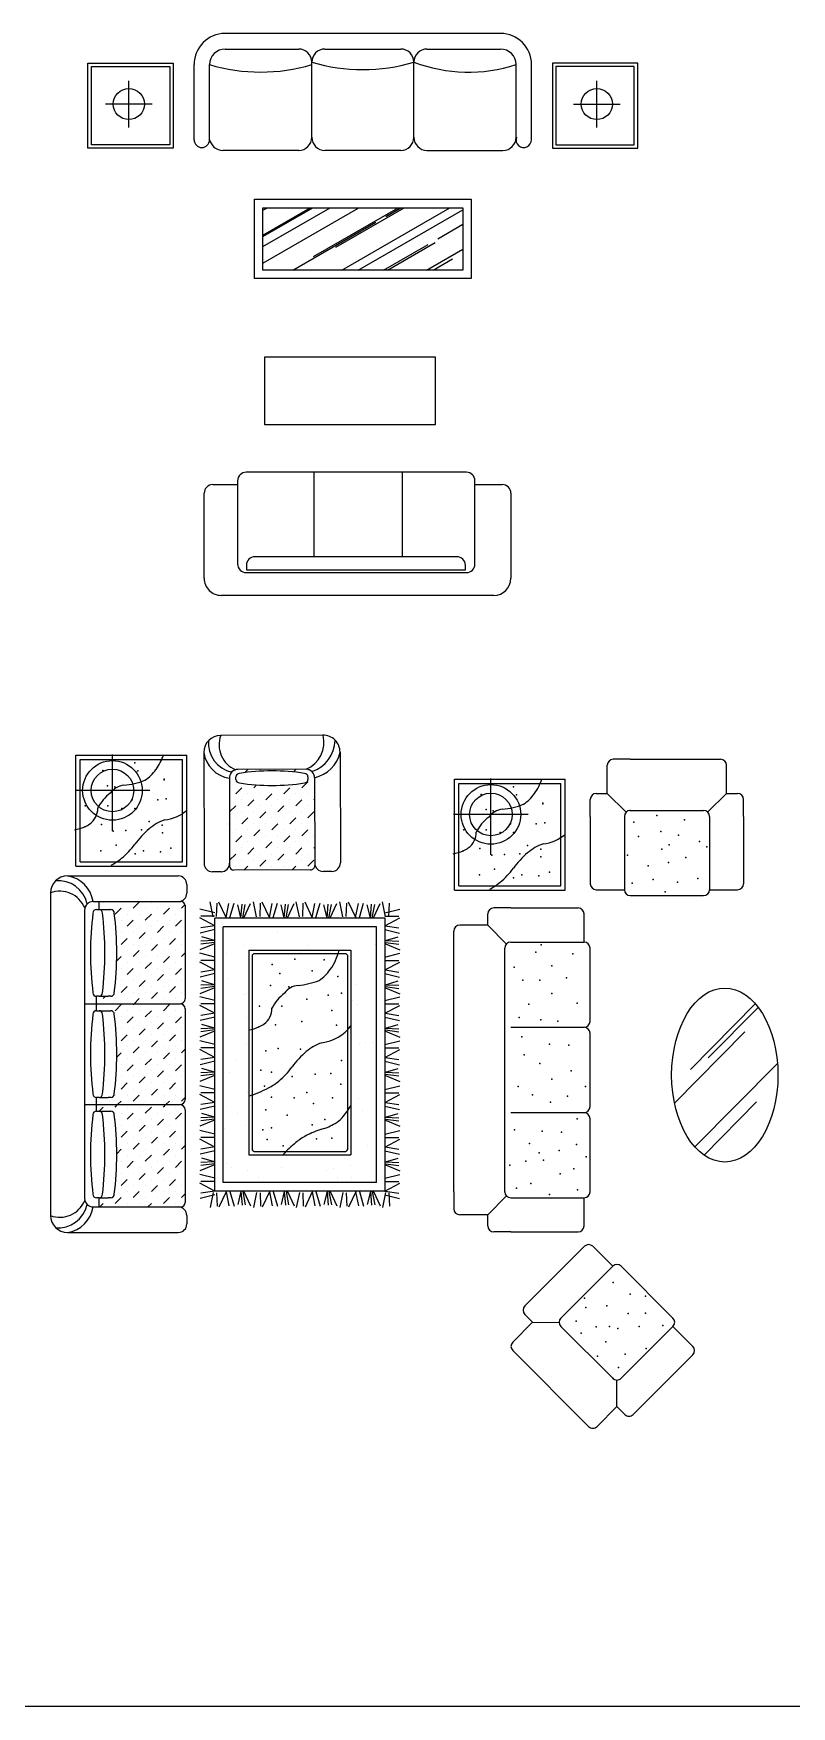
# Model space of a CAD drawing. Extents: x -42728 to 99010, y -18674 to 47645.
# Drawn here: x -7076 to -2626, y -8395 to 1421 of the extents above; entities that cross this region are included whole.
import ezdxf

# ---------------------------------------------------------------- set-up
doc = ezdxf.new("R2010")
doc.units = 0
doc.header["$LTSCALE"] = 100
doc.header["$MEASUREMENT"] = 0
doc.layers.get('0').update_dxf_attribs({"linetype": 'CONTINUOUS'})
for name, color, linetype in [('1-门窗', 3, 'CONTINUOUS'), ('2', 3, 'CONTINUOUS'), ('FURN', 7, 'CONTINUOUS'), ('LAYER1', 9, 'CONTINUOUS'), ('SEP', 50, 'CONTINUOUS')]:
    doc.layers.add(name, color=color, linetype=linetype)

# ---------------------------------------------------------------- blocks, each defined once
blk = doc.blocks.new('A$C234272D6')
at = {"layer": '1-门窗'}
for p, q in [((1600, 4212.5), (1000, 4210.8)), ((150.2, 3444.6), (150.2, 4094.6)), ((150.2, 4094.6), (800.2, 4094.6)), ((175.2, 3469.6), (175.2, 4069.6)), ((175.2, 4069.6), (775.2, 4069.6)), ((364.3, 3650.9), (364.3, 4098.3)), ((775.2, 3469.6), (775.2, 4069.6)), ((800.2, 3444.6), (800.2, 4094.6)), ((900.3, 4110.5), (902.1, 3460.5)), ((1700.3, 4112.7), (1702.1, 3462.7)), ((3269.1, 3870.6), (3269.1, 4035.6)), ((3404.1, 4070.6), (3304.1, 4070.6)), ((3404.1, 4070.6), (3934.1, 4070.6)), ((3969.1, 3870.6), (3969.1, 4035.6)), ((1050.7, 3960.9), (1052.1, 3445.9)), ((1087.7, 3939.2), (1087.7, 3939.2)), ((1089.4, 3952), (1089.4, 3967.8)), ((1500.5, 4012.2), (1100.6, 4011)), ((1140.7, 3992.3), (1158.4, 4010)), ((1229.1, 4010), (1230.5, 4011.4)), ((1299.8, 4010), (1299.8, 4010)), ((1370.5, 4010), (1370.5, 4010)), ((1427.4, 3996.2), (1441.2, 4010)), ((1476.6, 3903.9), (1511.9, 3939.2)), ((1511.9, 4010), (1512.7, 4010.7)), ((1512, 3967.8), (1512, 3952)), ((1547.3, 3974.6), (1547.3, 3974.6)), ((1550.7, 3962.3), (1552.1, 3447.3)), ((2371.9, 3303.8), (2371.9, 3953.8)), ((2371.9, 3953.8), (3021.9, 3953.8)), ((2396.9, 3328.8), (2396.9, 3928.8)), ((2396.9, 3928.8), (2996.9, 3928.8)), ((2585.9, 3510.2), (2585.9, 3957.5)), ((2996.9, 3328.8), (2996.9, 3928.8)), ((3021.9, 3303.8), (3021.9, 3953.8)), ((583.6, 3887.9), (145, 3887.9)), ((1052.3, 3903.9), (1052.3, 3903.9)), ((1052.3, 3833.2), (1052.3, 3833.2)), ((1087.7, 3868.5), (1123, 3903.9)), ((1123, 3833.2), (1123, 3833.2)), ((1158.4, 3868.5), (1158.4, 3868.5)), ((1158.4, 3797.8), (1193.7, 3833.2)), ((1193.7, 3903.9), (1210.3, 3920.5)), ((1229.1, 3868.5), (1229.1, 3868.5)), ((1264.4, 3903.9), (1264.4, 3903.9)), ((1264.4, 3833.2), (1299.8, 3868.5)), ((1335.1, 3903.9), (1335.1, 3903.9)), ((1335.1, 3833.2), (1335.1, 3833.2)), ((1370.5, 3868.5), (1405.9, 3903.9)), ((1405.9, 3833.2), (1405.9, 3833.2)), ((1441.2, 3868.5), (1441.2, 3868.5)), ((1441.2, 3797.8), (1476.6, 3833.2)), ((1511.9, 3868.5), (1511.9, 3868.5)), ((1547.3, 3903.9), (1547.3, 3903.9)), ((1547.3, 3833.2), (1551, 3836.9)), ((3169.1, 3735.6), (3169.1, 3835.6)), ((3204.1, 3870.6), (3269.1, 3870.6)), ((3269.1, 3870.6), (3379.5, 3760.5)), ((3969.1, 3870.6), (3857.7, 3761.4)), ((3969.1, 3870.6), (4034.1, 3870.6)), ((4069.1, 3735.6), (4069.1, 3835.6)), ((1052.3, 3762.5), (1087.7, 3797.8)), ((1123, 3762.5), (1123, 3762.5)), ((1193.7, 3762.5), (1193.7, 3762.5)), ((1229.1, 3797.8), (1229.1, 3797.8)), ((1229.1, 3727.1), (1264.4, 3762.5)), ((1299.8, 3797.8), (1299.8, 3797.8)), ((1335.1, 3762.5), (1370.5, 3797.8)), ((1405.9, 3762.5), (1405.9, 3762.5)), ((1476.6, 3762.5), (1476.6, 3762.5)), ((1511.9, 3797.8), (1511.9, 3797.8)), ((1511.9, 3727.1), (1547.3, 3762.5)), ((2805.3, 3747.2), (2366.6, 3747.2)), ((3169.1, 3735.6), (3169.1, 3340.6)), ((3369.1, 3735.6), (3369.1, 3305.6)), ((3404.1, 3770.6), (3834.1, 3770.6)), ((3869.1, 3735.6), (3869.1, 3305.6)), ((4069.1, 3735.6), (4069.1, 3340.6)), ((1051.5, 3690.9), (1052.3, 3691.8)), ((1087.7, 3727.1), (1087.7, 3727.1)), ((1087.7, 3656.4), (1087.7, 3656.4)), ((1123, 3691.8), (1158.4, 3727.1)), ((1158.4, 3656.4), (1158.4, 3656.4)), ((1193.7, 3691.8), (1193.7, 3691.8)), ((1193.7, 3621), (1229.1, 3656.4)), ((1264.4, 3691.8), (1264.4, 3691.8)), ((1299.8, 3727.1), (1299.8, 3727.1)), ((1299.8, 3656.4), (1335.1, 3691.8)), ((1370.5, 3727.1), (1370.5, 3727.1)), ((1370.5, 3656.4), (1370.5, 3656.4)), ((1405.9, 3691.8), (1441.2, 3727.1)), ((1441.2, 3656.4), (1441.2, 3656.4)), ((1476.6, 3691.8), (1476.6, 3691.8)), ((1476.6, 3621), (1511.9, 3656.4)), ((1547.3, 3691.8), (1547.3, 3691.8)), ((1052.3, 3621), (1052.3, 3621)), ((1052.3, 3550.3), (1052.3, 3550.3)), ((1087.7, 3585.7), (1123, 3621)), ((1123, 3550.3), (1123, 3550.3)), ((1158.4, 3585.7), (1158.4, 3585.7)), ((1158.4, 3515), (1193.7, 3550.3)), ((1229.1, 3585.7), (1229.1, 3585.7)), ((1264.4, 3621), (1264.4, 3621)), ((1264.4, 3550.3), (1299.8, 3585.7)), ((1335.1, 3621), (1335.1, 3621)), ((1335.1, 3550.3), (1335.1, 3550.3)), ((1370.5, 3585.7), (1405.9, 3621)), ((1405.9, 3550.3), (1405.9, 3550.3)), ((1441.2, 3585.7), (1441.2, 3585.7)), ((1441.2, 3515), (1476.6, 3550.3)), ((1511.9, 3585.7), (1511.9, 3585.7)), ((1547.3, 3621), (1547.3, 3621)), ((1547.3, 3550.3), (1551.8, 3554.9)), ((150.2, 3444.6), (800.2, 3444.6)), ((175.2, 3469.6), (775.2, 3469.6)), ((1052.3, 3479.6), (1087.7, 3515)), ((1087.7, 3444.3), (1087.7, 3444.3)), ((1123, 3479.6), (1123, 3479.6)), ((1135.2, 3421.1), (1158.4, 3444.3)), ((1193.7, 3479.6), (1193.7, 3479.6)), ((1229.1, 3515), (1229.1, 3515)), ((1229.1, 3444.3), (1264.4, 3479.6)), ((1299.8, 3515), (1299.8, 3515)), ((1299.8, 3444.3), (1299.8, 3444.3)), ((1335.1, 3479.6), (1370.5, 3515)), ((1370.5, 3444.3), (1370.5, 3444.3)), ((1405.9, 3479.6), (1405.9, 3479.6)), ((1418.9, 3421.9), (1441.2, 3444.3)), ((1476.6, 3479.6), (1476.6, 3479.6)), ((1511.9, 3515), (1511.9, 3515)), ((1511.9, 3444.3), (1547.3, 3479.6)), ((100.9, 3386.1), (750.9, 3386.1)), ((1002.2, 3410.8), (952.2, 3410.6)), ((1527.2, 3422.3), (1077.2, 3421)), ((1652.2, 3412.6), (1602.2, 3412.5)), ((0.9, 3286.1), (0.9, 1394.4)), ((800.9, 3336.1), (800.9, 3286.1)), ((2371.9, 3303.8), (3021.9, 3303.8)), ((2396.9, 3328.8), (2996.9, 3328.8)), ((3204.1, 3305.6), (3369.1, 3305.6)), ((3404.1, 3270.6), (3834.1, 3270.6)), ((3869.1, 3305.6), (4034.1, 3305.6)), ((200.9, 3186.1), (200.9, 1494.4)), ((250.9, 3236.1), (765.9, 3236.1)), ((269.8, 3188.6), (285.5, 3188.6)), ((285, 3236.1), (285, 3188.5)), ((285.5, 3188.6), (339.3, 3188.6)), ((309.8, 3232.1), (313.8, 3236.1)), ((339.3, 3188.6), (355.1, 3188.6)), ((345.2, 3196.8), (345.2, 3196.8)), ((380.6, 3232.1), (380.6, 3232.1)), ((380.6, 3161.4), (415.9, 3196.8)), ((451.3, 3232.1), (451.3, 3232.1)), ((451.3, 3161.4), (451.3, 3161.4)), ((486.6, 3196.8), (522, 3232.1)), ((522, 3161.4), (522, 3161.4)), ((557.3, 3196.8), (557.3, 3196.8)), ((557.3, 3126.1), (592.7, 3161.4)), ((592.7, 3232.1), (596.7, 3236.1)), ((628, 3196.8), (628, 3196.8)), ((663.4, 3232.1), (663.4, 3232.1)), ((663.4, 3161.4), (698.8, 3196.8)), ((734.1, 3232.1), (734.1, 3232.1)), ((734.1, 3161.4), (734.1, 3161.4)), ((769.5, 3196.8), (790.1, 3217.4)), ((790.9, 3215.4), (790.9, 2666.1)), ((790.9, 3211.1), (790.9, 2666.1)), ((965.4, 3169.5), (877.5, 3191.4)), ((963, 3150), (883.6, 3150)), ((956, 3146), (937.9, 3234.8)), ((975.6, 3147.6), (979.1, 3226.8)), ((1031.5, 3142.7), (989.1, 3232.5)), ((1031.2, 3143.3), (1047.3, 3223.8)), ((1053.5, 3141.7), (1078, 3226.1)), ((1118.2, 3141.3), (1099.5, 3216.6)), ((1118.2, 3141.3), (1125.3, 3220.4)), ((1129.1, 3140.8), (1143.6, 3219.6)), ((1136.5, 3140.4), (1175.6, 3224.2)), ((1210.8, 3146), (1192.8, 3234.8)), ((1230.5, 3147.6), (1234, 3226.8)), ((1286.4, 3142.7), (1244, 3232.5)), ((1286.1, 3143.3), (1302.2, 3223.8)), ((1308.4, 3141.7), (1332.9, 3226.1)), ((1373.1, 3141.3), (1354.4, 3216.6)), ((1373.1, 3141.3), (1380.2, 3220.4)), ((1384, 3140.8), (1398.5, 3219.6)), ((1391.3, 3140.4), (1430.5, 3224.2)), ((1461.5, 3146), (1443.5, 3234.8)), ((1481.2, 3147.6), (1484.7, 3226.8)), ((1537.1, 3142.7), (1494.7, 3232.5)), ((1536.8, 3143.3), (1552.9, 3223.8)), ((1559.1, 3141.7), (1583.6, 3226.1)), ((1623.8, 3141.3), (1605.1, 3216.6)), ((1623.8, 3141.3), (1630.9, 3220.4)), ((1634.7, 3140.8), (1649.2, 3219.6)), ((1642, 3140.4), (1681.2, 3224.2)), ((1716.4, 3146), (1698.4, 3234.8)), ((1736, 3147.6), (1739.5, 3226.8)), ((1792, 3142.7), (1749.6, 3232.5)), ((1791.7, 3143.3), (1807.8, 3223.8)), ((1813.9, 3141.7), (1838.4, 3226.1)), ((1878.6, 3141.3), (1860, 3216.6)), ((1878.6, 3141.3), (1885.8, 3220.4)), ((1889.6, 3140.8), (1904.1, 3219.6)), ((1896.9, 3140.4), (1936.1, 3224.2)), ((1967.1, 3146), (1949.1, 3234.8)), ((1964.1, 3169.5), (2052, 3191.4)), ((1966.6, 3150), (2045.9, 3150)), ((1986.7, 3147.6), (1990.3, 3226.8)), ((2567.5, 3098.2), (2567.5, 3163.2)), ((2702.5, 3198.2), (2602.5, 3198.2)), ((2702.5, 3198.2), (3097.5, 3198.2)), ((3132.5, 2998.2), (3132.5, 3163.2)), ((415.9, 3126.1), (415.9, 3126.1)), ((415.9, 3055.4), (415.9, 3055.4)), ((451.3, 3090.7), (486.6, 3126.1)), ((486.6, 3055.4), (486.6, 3055.4)), ((522, 3090.7), (522, 3090.7)), ((522, 3020), (557.3, 3055.4)), ((592.7, 3090.7), (592.7, 3090.7)), ((628, 3126.1), (628, 3126.1)), ((628, 3055.4), (663.4, 3090.7)), ((698.8, 3126.1), (698.8, 3126.1)), ((698.8, 3055.4), (698.8, 3055.4)), ((734.1, 3090.7), (769.5, 3126.1)), ((769.5, 3055.4), (769.5, 3055.4)), ((965.4, 3093.8), (877.5, 3140.2)), ((965.4, 3071.9), (880, 3051.1)), ((964.8, 3094.2), (883.6, 3081.6)), ((1964.8, 3137.8), (964.8, 3137.8)), ((964.8, 1537.8), (964.8, 3137.8)), ((1914.8, 3087.8), (1014.8, 3087.8)), ((1014.8, 1587.8), (1014.8, 3087.8)), ((1134.9, 3084.8), (1134.9, 3084.8)), ((1335.5, 3059), (1335.5, 3059)), ((1914.8, 1587.8), (1914.8, 3087.8)), ((1964.1, 3093.8), (2052, 3140.2)), ((1964.1, 3071.9), (2049.6, 3051.1)), ((1964.8, 1537.8), (1964.8, 3137.8)), ((1964.8, 3094.2), (2045.9, 3081.6)), ((2367.5, 2963.2), (2367.5, 3063.2)), ((2567.5, 3098.2), (2402.5, 3098.2)), ((2567.5, 3098.2), (2676.7, 2986.9)), ((415.9, 2984.6), (451.3, 3020)), ((451.3, 2949.3), (451.3, 2949.3)), ((486.6, 2984.6), (486.6, 2984.6)), ((486.6, 2913.9), (522, 2949.3)), ((557.3, 2984.6), (557.3, 2984.6)), ((592.7, 3020), (592.7, 3020)), ((592.7, 2949.3), (628, 2984.6)), ((663.4, 3020), (663.4, 3020)), ((663.4, 2949.3), (663.4, 2949.3)), ((698.8, 2984.6), (734.1, 3020)), ((734.1, 2949.3), (734.1, 2949.3)), ((769.5, 2984.6), (769.5, 2984.6)), ((963, 2988.9), (877.5, 2953.5)), ((963, 3007.2), (883.6, 3003.6)), ((963, 2996.2), (883.6, 2985.3)), ((963, 3007.2), (888.5, 3029.2)), ((1131.2, 2980.1), (1131.2, 2980.1)), ((1164, 2950.5), (1764, 2950.5)), ((1164, 2950.5), (1164, 1750.5)), ((1514.9, 2978.3), (1514.9, 2978.3)), ((1764, 2950.5), (1764, 1750.5)), ((1907.6, 2983.3), (1907.6, 2983.3)), ((1966.6, 3007.2), (2041, 3029.2)), ((1966.6, 3007.2), (2045.9, 3003.6)), ((1966.6, 2996.2), (2045.9, 2985.3)), ((1966.6, 2988.9), (2052, 2953.5)), ((2367.5, 1533.2), (2367.5, 2963.2)), ((2667.5, 1533.2), (2667.5, 2963.2)), ((2702.5, 2998.2), (3132.5, 2998.2)), ((2702.5, 2998.2), (3132.5, 2998.2)), ((3167.5, 2533.2), (3167.5, 2963.2)), ((389.4, 2887.4), (415.9, 2913.9)), ((451.3, 2878.6), (451.3, 2878.6)), ((522, 2878.6), (522, 2878.6)), ((557.3, 2913.9), (557.3, 2913.9)), ((557.3, 2843.2), (592.7, 2878.6)), ((628, 2913.9), (628, 2913.9)), ((663.4, 2878.6), (698.8, 2913.9)), ((734.1, 2878.6), (734.1, 2878.6)), ((769.5, 2913.9), (790.9, 2935.4)), ((965.4, 2910.6), (877.5, 2932.5)), ((965.4, 2834.9), (877.5, 2881.3)), ((963, 2891), (883.6, 2891)), ((1032, 2931.2), (1032, 2931.2)), ((1194, 2930.5), (1184, 2920.5)), ((1184, 2920.5), (1184, 1780.5)), ((1194, 2930.5), (1734, 2930.5)), ((1466, 2939.4), (1466, 2939.4)), ((1744, 2920.5), (1734, 2930.5)), ((1744, 2920.5), (1744, 1780.5)), ((1964.1, 2910.6), (2052, 2932.5)), ((1964.1, 2834.9), (2052, 2881.3)), ((1966.6, 2891), (2045.9, 2891)), ((415.9, 2843.2), (415.9, 2843.2)), ((415.9, 2772.5), (415.9, 2772.5)), ((451.3, 2807.9), (486.6, 2843.2)), ((486.6, 2772.5), (486.6, 2772.5)), ((522, 2807.9), (522, 2807.9)), ((522, 2737.2), (557.3, 2772.5)), ((592.7, 2807.9), (592.7, 2807.9)), ((628, 2843.2), (628, 2843.2)), ((628, 2772.5), (663.4, 2807.9)), ((698.8, 2843.2), (698.8, 2843.2)), ((698.8, 2772.5), (698.8, 2772.5)), ((734.1, 2807.9), (769.5, 2843.2)), ((769.5, 2772.5), (769.5, 2772.5)), ((965.4, 2813), (880, 2792.2)), ((964.8, 2835.3), (883.6, 2822.7)), ((963, 2748.3), (888.5, 2770.3)), ((1015, 2807.8), (1015, 2807.8)), ((1042.7, 2782.4), (1042.7, 2782.4)), ((1964.1, 2813), (2049.6, 2792.2)), ((1964.8, 2835.3), (2045.9, 2822.7)), ((1966.6, 2748.3), (2041, 2770.3)), ((268.3, 2680.2), (268.3, 2595.5)), ((285.5, 2680.1), (269.8, 2680.1)), ((285.5, 2680.1), (339.3, 2680.1)), ((309.8, 2666.4), (323.5, 2680.1)), ((355.1, 2680.1), (339.3, 2680.1)), ((380.6, 2737.2), (380.6, 2737.2)), ((380.6, 2666.4), (380.6, 2666.4)), ((415.9, 2701.8), (451.3, 2737.2)), ((451.3, 2666.4), (451.3, 2666.4)), ((486.6, 2701.8), (486.6, 2701.8)), ((491.7, 2636.1), (522, 2666.4)), ((557.3, 2701.8), (557.3, 2701.8)), ((592.7, 2737.2), (592.7, 2737.2)), ((592.7, 2666.4), (628, 2701.8)), ((663.4, 2737.2), (663.4, 2737.2)), ((663.4, 2666.4), (663.4, 2666.4)), ((698.8, 2701.8), (734.1, 2737.2)), ((734.1, 2666.4), (734.1, 2666.4)), ((769.5, 2701.8), (769.5, 2701.8)), ((963, 2730), (877.5, 2694.6)), ((965.4, 2655.8), (877.5, 2677.8)), ((963, 2748.3), (883.6, 2744.6)), ((963, 2737.3), (883.6, 2726.3)), ((1140.7, 2691.1), (1140.7, 2691.1)), ((1151.3, 2698.6), (1151.3, 2698.6)), ((1773.4, 2657.7), (1773.4, 2657.7)), ((1790, 2746.6), (1790, 2746.6)), ((1964.1, 2655.8), (2052, 2677.8)), ((1966.6, 2748.3), (2045.9, 2744.6)), ((1966.6, 2737.3), (2045.9, 2726.3)), ((1966.6, 2730), (2052, 2694.6)), ((200.9, 2636.1), (760.9, 2636.1)), ((269.8, 2595.6), (285.5, 2595.6)), ((274.5, 2631.1), (274.5, 2631.1)), ((285.5, 2595.6), (339.3, 2595.6)), ((309.7, 2595.6), (309.8, 2595.7)), ((339.3, 2595.6), (355.1, 2595.6)), ((345.2, 2631.1), (345.2, 2631.1)), ((380.6, 2595.7), (415.9, 2631.1)), ((415.9, 2560.4), (415.9, 2560.4)), ((451.3, 2595.7), (451.3, 2595.7)), ((451.3, 2525), (486.6, 2560.4)), ((486.6, 2631.1), (491.7, 2636.1)), ((522, 2595.7), (522, 2595.7)), ((557.3, 2631.1), (557.3, 2631.1)), ((557.3, 2560.4), (592.7, 2595.7)), ((628, 2631.1), (628, 2631.1)), ((628, 2560.4), (628, 2560.4)), ((663.4, 2595.7), (698.8, 2631.1)), ((698.8, 2560.4), (698.8, 2560.4)), ((734.1, 2595.7), (734.1, 2595.7)), ((734.1, 2525), (769.5, 2560.4)), ((769.5, 2631.1), (772.3, 2633.9)), ((790.9, 2606.1), (790.9, 2074.4)), ((965.4, 2580.2), (877.5, 2626.5)), ((965.4, 2558.2), (880, 2537.5)), ((963, 2636.3), (883.6, 2636.3)), ((964.8, 2580.5), (883.6, 2568)), ((1153.1, 2555.5), (1153.1, 2555.5)), ((1801.1, 2632.4), (1801.1, 2632.4)), ((1964.1, 2580.2), (2052, 2626.5)), ((1964.1, 2558.2), (2049.6, 2537.5)), ((1964.8, 2580.5), (2045.9, 2568)), ((1966.6, 2636.3), (2045.9, 2636.3)), ((3756.6, 2251.4), (4137.9, 2636.1)), ((3861.8, 2319), (4155.1, 2614.9)), ((415.9, 2489.7), (415.9, 2489.7)), ((415.9, 2419), (451.3, 2454.3)), ((486.6, 2489.7), (486.6, 2489.7)), ((522, 2525), (522, 2525)), ((522, 2454.3), (557.3, 2489.7)), ((592.7, 2525), (592.7, 2525)), ((592.7, 2454.3), (592.7, 2454.3)), ((628, 2489.7), (663.4, 2525)), ((663.4, 2454.3), (663.4, 2454.3)), ((698.8, 2489.7), (698.8, 2489.7)), ((698.8, 2419), (734.1, 2454.3)), ((769.5, 2489.7), (769.5, 2489.7)), ((963, 2475.2), (877.5, 2439.9)), ((963, 2493.5), (883.6, 2489.9)), ((963, 2482.6), (883.6, 2471.6)), ((963, 2493.5), (888.5, 2515.5)), ((1966.6, 2493.5), (2041, 2515.5)), ((1966.6, 2493.5), (2045.9, 2489.9)), ((1966.6, 2482.6), (2045.9, 2471.6)), ((1966.6, 2475.2), (2052, 2439.9)), ((2702.5, 2498.2), (3132.5, 2498.2)), ((3167.5, 2033.2), (3167.5, 2463.2)), ((3663.3, 2053.6), (4076.9, 2470.9)), ((451.3, 2383.6), (451.3, 2383.6)), ((486.6, 2419), (486.6, 2419)), ((486.6, 2348.3), (522, 2383.6)), ((557.3, 2419), (557.3, 2419)), ((592.7, 2383.6), (628, 2419)), ((663.4, 2383.6), (663.4, 2383.6)), ((734.1, 2383.6), (734.1, 2383.6)), ((769.5, 2419), (769.5, 2419)), ((769.5, 2348.3), (790.9, 2369.7)), ((965.4, 2396.9), (877.5, 2418.8)), ((965.4, 2321.2), (877.5, 2367.6)), ((963, 2377.4), (883.6, 2377.4)), ((1150.1, 2402.1), (1150.1, 2402.1)), ((1815.3, 2397.6), (1815.3, 2397.6)), ((1847.9, 2411.3), (1847.9, 2411.3)), ((1893.4, 2407.9), (1893.4, 2407.9)), ((1911.2, 2371), (1911.2, 2371)), ((1964.1, 2396.9), (2052, 2418.8)), ((1964.1, 2321.2), (2052, 2367.6)), ((1966.6, 2377.4), (2045.9, 2377.4)), ((389.9, 2322.2), (415.9, 2348.3)), ((415.9, 2277.5), (415.9, 2277.5)), ((451.3, 2312.9), (451.3, 2312.9)), ((451.3, 2242.2), (486.6, 2277.5)), ((522, 2312.9), (522, 2312.9)), ((557.3, 2348.3), (557.3, 2348.3)), ((557.3, 2277.5), (592.7, 2312.9)), ((628, 2348.3), (628, 2348.3)), ((628, 2277.5), (628, 2277.5)), ((663.4, 2312.9), (698.8, 2348.3)), ((698.8, 2277.5), (698.8, 2277.5)), ((734.1, 2312.9), (734.1, 2312.9)), ((734.1, 2242.2), (769.5, 2277.5)), ((965.4, 2299.3), (880, 2278.5)), ((964.8, 2321.6), (883.6, 2309)), ((1085.8, 2301.6), (1085.8, 2301.6)), ((1964.1, 2299.3), (2049.6, 2278.5)), ((1964.8, 2321.6), (2045.9, 2309)), ((3782.6, 1796.9), (4268, 2286.6)), ((415.9, 2206.8), (415.9, 2206.8)), ((415.9, 2136.1), (451.3, 2171.5)), ((486.6, 2206.8), (486.6, 2206.8)), ((522, 2242.2), (522, 2242.2)), ((522, 2171.5), (557.3, 2206.8)), ((592.7, 2242.2), (592.7, 2242.2)), ((592.7, 2171.5), (592.7, 2171.5)), ((628, 2206.8), (663.4, 2242.2)), ((663.4, 2171.5), (663.4, 2171.5)), ((698.8, 2206.8), (698.8, 2206.8)), ((698.8, 2136.1), (734.1, 2171.5)), ((769.5, 2206.8), (769.5, 2206.8)), ((963, 2216.3), (877.5, 2180.9)), ((963, 2234.6), (883.6, 2230.9)), ((963, 2223.6), (883.6, 2212.6)), ((963, 2234.6), (888.5, 2256.6)), ((1048.5, 2232.3), (1048.5, 2232.3)), ((1966.6, 2234.6), (2041, 2256.6)), ((1966.6, 2234.6), (2045.9, 2230.9)), ((1966.6, 2223.6), (2045.9, 2212.6)), ((1966.6, 2216.3), (2052, 2180.9)), ((268.3, 2087.2), (268.3, 2006.7)), ((285.5, 2087.2), (269.8, 2087.2)), ((274.5, 2065.4), (274.5, 2065.4)), ((285.5, 2087.2), (339.3, 2087.2)), ((355.1, 2087.2), (339.3, 2087.2)), ((345.2, 2065.4), (345.2, 2065.4)), ((380.6, 2100.8), (380.6, 2100.8)), ((394.9, 2044.4), (415.9, 2065.4)), ((451.3, 2100.8), (451.3, 2100.8)), ((486.6, 2136.1), (486.6, 2136.1)), ((486.6, 2065.4), (522, 2100.8)), ((557.3, 2136.1), (557.3, 2136.1)), ((557.3, 2065.4), (557.3, 2065.4)), ((592.7, 2100.8), (628, 2136.1)), ((628, 2065.4), (628, 2065.4)), ((663.4, 2100.8), (663.4, 2100.8)), ((677.8, 2044.4), (698.8, 2065.4)), ((734.1, 2100.8), (734.1, 2100.8)), ((769.5, 2136.1), (769.5, 2136.1)), ((769.5, 2065.4), (790.9, 2086.9)), ((965.4, 2133.3), (877.5, 2155.3)), ((965.4, 2057.7), (877.5, 2104.1)), ((963, 2113.8), (883.6, 2113.8)), ((1159.6, 2113.1), (1159.6, 2113.1)), ((1806.9, 2082.2), (1806.9, 2082.2)), ((1964.1, 2133.3), (2052, 2155.3)), ((1964.1, 2057.7), (2052, 2104.1)), ((1966.6, 2113.8), (2045.9, 2113.8)), ((200.9, 2044.4), (760.9, 2044.4)), ((269.8, 2006.7), (285.5, 2006.7)), ((285.5, 2006.7), (339.3, 2006.7)), ((286.5, 2006.7), (309.8, 2030.1)), ((339.3, 2006.7), (355.1, 2006.7)), ((380.6, 2030.1), (394.9, 2044.4)), ((415.9, 1994.7), (415.9, 1994.7)), ((451.3, 2030.1), (451.3, 2030.1)), ((451.3, 1959.3), (486.6, 1994.7)), ((522, 2030.1), (522, 2030.1)), ((557.3, 1994.7), (592.7, 2030.1)), ((628, 1994.7), (628, 1994.7)), ((663.4, 2030.1), (677.8, 2044.4)), ((698.8, 1994.7), (698.8, 1994.7)), ((734.1, 2030.1), (734.1, 2030.1)), ((734.1, 1959.3), (769.5, 1994.7)), ((790.9, 2014.4), (790.9, 1469.4)), ((965.4, 2035.7), (880, 2015)), ((964.8, 2058), (883.6, 2045.5)), ((963, 1971.1), (883.6, 1967.4)), ((963, 1971.1), (888.5, 1993)), ((1034.8, 2034), (1034.8, 2034)), ((1098.1, 1993.7), (1098.1, 1993.7)), ((1831.6, 2011.4), (1831.6, 2011.4)), ((1964.1, 2035.7), (2049.6, 2015)), ((1964.8, 2058), (2045.9, 2045.5)), ((1966.6, 1971.1), (2041, 1993)), ((1966.6, 1971.1), (2045.9, 1967.4)), ((2702.5, 1998.2), (3132.5, 1998.2)), ((3836.8, 1748.4), (4145.7, 2060)), ((378.6, 1957.4), (380.6, 1959.3)), ((415.9, 1924), (415.9, 1924)), ((415.9, 1853.3), (451.3, 1888.6)), ((486.6, 1924), (486.6, 1924)), ((522, 1959.3), (522, 1959.3)), ((522, 1888.6), (557.3, 1924)), ((592.7, 1959.3), (592.7, 1959.3)), ((592.7, 1888.6), (592.7, 1888.6)), ((628, 1924), (663.4, 1959.3)), ((663.4, 1888.6), (663.4, 1888.6)), ((698.8, 1924), (698.8, 1924)), ((698.8, 1853.3), (734.1, 1888.6)), ((769.5, 1924), (769.5, 1924)), ((963, 1952.8), (877.5, 1917.4)), ((965.4, 1871.4), (877.5, 1893.3)), ((963, 1960.1), (883.6, 1949.1)), ((1024.1, 1905.1), (1024.1, 1905.1)), ((1146.1, 1921.1), (1146.1, 1921.1)), ((1964.1, 1871.4), (2052, 1893.3)), ((1966.6, 1960.1), (2045.9, 1949.1)), ((1966.6, 1952.8), (2052, 1917.4)), ((3167.5, 1533.2), (3167.5, 1961.5)), ((390, 1756.6), (415.9, 1782.6)), ((451.3, 1817.9), (451.3, 1817.9)), ((486.6, 1853.3), (486.6, 1853.3)), ((486.6, 1782.6), (522, 1817.9)), ((557.3, 1853.3), (557.3, 1853.3)), ((557.3, 1782.6), (557.3, 1782.6)), ((592.7, 1817.9), (628, 1853.3)), ((628, 1782.6), (628, 1782.6)), ((663.4, 1817.9), (663.4, 1817.9)), ((663.4, 1747.2), (698.8, 1782.6)), ((734.1, 1817.9), (734.1, 1817.9)), ((769.5, 1853.3), (769.5, 1853.3)), ((769.5, 1782.6), (790.9, 1804)), ((965.4, 1795.7), (877.5, 1842.1)), ((965.4, 1773.8), (880, 1753)), ((963, 1851.9), (883.6, 1851.9)), ((964.8, 1796.1), (883.6, 1783.5)), ((1194, 1770.5), (1184, 1780.5)), ((1194, 1770.5), (1734, 1770.5)), ((1744, 1780.5), (1734, 1770.5)), ((1862.5, 1805.2), (1862.5, 1805.2)), ((1964.1, 1795.7), (2052, 1842.1)), ((1964.1, 1773.8), (2049.6, 1753)), ((1964.8, 1796.1), (2045.9, 1783.5)), ((1966.6, 1851.9), (2045.9, 1851.9)), ((415.9, 1711.9), (415.9, 1711.9)), ((451.3, 1747.2), (451.3, 1747.2)), ((451.3, 1676.5), (486.6, 1711.9)), ((522, 1747.2), (522, 1747.2)), ((522, 1676.5), (522, 1676.5)), ((557.3, 1711.9), (592.7, 1747.2)), ((592.7, 1676.5), (592.7, 1676.5)), ((628, 1711.9), (628, 1711.9)), ((628, 1641.1), (663.4, 1676.5)), ((698.8, 1711.9), (698.8, 1711.9)), ((734.1, 1747.2), (734.1, 1747.2)), ((734.1, 1676.5), (769.5, 1711.9)), ((963, 1690.8), (877.5, 1655.4)), ((963, 1709.1), (883.6, 1705.5)), ((963, 1698.1), (883.6, 1687.1)), ((963, 1709.1), (888.5, 1731.1)), ((1035.5, 1699.3), (1035.5, 1699.3)), ((1063.2, 1674), (1063.2, 1674)), ((1164, 1750.5), (1764, 1750.5)), ((1359.4, 1673.8), (1359.4, 1673.8)), ((1462.8, 1748.9), (1462.8, 1748.9)), ((1663.4, 1668.8), (1663.4, 1668.8)), ((1764.5, 1688.4), (1764.5, 1688.4)), ((1966.6, 1709.1), (2041, 1731.1)), ((1966.6, 1709.1), (2045.9, 1705.5)), ((1966.6, 1698.1), (2045.9, 1687.1)), ((1966.6, 1690.8), (2052, 1655.4)), ((415.9, 1641.1), (415.9, 1641.1)), ((415.9, 1570.4), (451.3, 1605.8)), ((486.6, 1641.1), (486.6, 1641.1)), ((522, 1605.8), (557.3, 1641.1)), ((592.7, 1605.8), (592.7, 1605.8)), ((663.4, 1605.8), (663.4, 1605.8)), ((698.8, 1641.1), (698.8, 1641.1)), ((698.8, 1570.4), (734.1, 1605.8)), ((769.5, 1641.1), (769.5, 1641.1)), ((965.4, 1613.1), (877.5, 1635)), ((965.4, 1537.4), (877.5, 1583.8)), ((963, 1593.6), (883.6, 1593.6)), ((1914.8, 1587.8), (1014.8, 1587.8)), ((1156, 1658.4), (1156, 1658.4)), ((1219.2, 1618.1), (1219.2, 1618.1)), ((1566.2, 1588.1), (1566.2, 1588.1)), ((1623.1, 1659.2), (1623.1, 1659.2)), ((1686.4, 1618.9), (1686.4, 1618.9)), ((1688.1, 1604.1), (1688.1, 1604.1)), ((1766.2, 1614.4), (1766.2, 1614.4)), ((1964.1, 1613.1), (2052, 1635)), ((1964.1, 1537.4), (2052, 1583.8)), ((1966.6, 1593.6), (2045.9, 1593.6)), ((285.5, 1498.3), (269.8, 1498.3)), ((285, 1498.3), (285, 1444.4)), ((285.5, 1498.3), (339.3, 1498.3)), ((355.1, 1498.3), (339.3, 1498.3)), ((380.6, 1535.1), (380.6, 1535.1)), ((380.6, 1464.4), (415.9, 1499.7)), ((451.3, 1535.1), (451.3, 1535.1)), ((486.6, 1570.4), (486.6, 1570.4)), ((486.6, 1499.7), (522, 1535.1)), ((557.3, 1570.4), (557.3, 1570.4)), ((557.3, 1499.7), (557.3, 1499.7)), ((592.7, 1535.1), (628, 1570.4)), ((628, 1499.7), (628, 1499.7)), ((663.4, 1535.1), (663.4, 1535.1)), ((663.4, 1464.4), (698.8, 1499.7)), ((734.1, 1535.1), (734.1, 1535.1)), ((769.5, 1570.4), (769.5, 1570.4)), ((769.5, 1499.7), (790.9, 1521.2)), ((965.4, 1515.5), (880, 1494.7)), ((964.8, 1537.8), (883.6, 1525.2)), ((956, 1529.6), (937.9, 1440.8)), ((1964.8, 1537.8), (964.8, 1537.8)), ((975.6, 1528), (979.1, 1448.7)), ((1031.5, 1532.9), (989.1, 1443.1)), ((1031.2, 1532.3), (1047.3, 1451.7)), ((1053.5, 1533.9), (1078, 1449.4)), ((1118.2, 1534.3), (1099.5, 1458.9)), ((1118.2, 1534.3), (1125.3, 1455.2)), ((1129.1, 1534.8), (1143.6, 1456)), ((1136.5, 1535.1), (1175.6, 1451.3)), ((1210.8, 1529.6), (1192.8, 1440.8)), ((1230.5, 1528), (1234, 1448.7)), ((1286.4, 1532.9), (1244, 1443.1)), ((1286.1, 1532.3), (1302.2, 1451.7)), ((1308.4, 1533.9), (1332.9, 1449.4)), ((1373.1, 1534.3), (1354.4, 1458.9)), ((1373.1, 1534.3), (1380.2, 1455.2)), ((1384, 1534.8), (1398.5, 1456)), ((1391.3, 1535.1), (1430.5, 1451.3)), ((1461.5, 1529.6), (1443.5, 1440.8)), ((1481.2, 1528), (1484.7, 1448.7)), ((1537.1, 1532.9), (1494.7, 1443.1)), ((1536.8, 1532.3), (1552.9, 1451.7)), ((1559.1, 1533.9), (1583.6, 1449.4)), ((1623.8, 1534.3), (1605.1, 1458.9)), ((1623.8, 1534.3), (1630.9, 1455.2)), ((1634.7, 1534.8), (1649.2, 1456)), ((1642, 1535.1), (1681.2, 1451.3)), ((1716.4, 1529.6), (1698.4, 1440.8)), ((1736, 1528), (1739.5, 1448.7)), ((1792, 1532.9), (1749.6, 1443.1)), ((1791.7, 1532.3), (1807.8, 1451.7)), ((1813.9, 1533.9), (1838.4, 1449.4)), ((1878.6, 1534.3), (1860, 1458.9)), ((1878.6, 1534.3), (1885.8, 1455.2)), ((1889.6, 1534.8), (1904.1, 1456)), ((1896.9, 1535.1), (1936.1, 1451.3)), ((1967.1, 1529.6), (1949.1, 1440.8)), ((1964.1, 1515.5), (2049.6, 1494.7)), ((1964.8, 1537.8), (2045.9, 1525.2)), ((1986.7, 1528), (1990.3, 1448.7)), ((2367.5, 1533.2), (2367.5, 1433.2)), ((2567.5, 1398.2), (2677.5, 1508.7)), ((2702.5, 1498.2), (3132.5, 1498.2)), ((3132.5, 1333.2), (3132.5, 1498.2)), ((250.9, 1444.4), (765.9, 1444.4)), ((289.9, 1444.4), (309.8, 1464.4)), ((451.3, 1464.4), (451.3, 1464.4)), ((522, 1464.4), (522, 1464.4)), ((572.8, 1444.4), (592.7, 1464.4)), ((734.1, 1464.4), (734.1, 1464.4)), ((800.9, 1394.4), (800.9, 1344.4)), ((2567.5, 1398.2), (2402.5, 1398.2)), ((2567.5, 1333.2), (2567.5, 1398.2)), ((100.9, 1294.4), (750.9, 1294.4)), ((2702.5, 1298.2), (2602.5, 1298.2)), ((2702.5, 1298.2), (3097.5, 1298.2)), ((2855.4, 934), (3134.7, 1213.3)), ((3300.9, 1096.6), (3184.2, 1213.3)), ((2996.8, 792.5), (3300.9, 1096.6)), ((3654.4, 792.5), (3350.4, 1096.6)), ((2855.4, 934), (2784.7, 863.3)), ((2830.6, 767.8), (2784.7, 813.8)), ((2830.6, 767.8), (2714, 651.1)), ((2830.6, 767.8), (2986.6, 766.2)), ((3300.9, 439), (2996.8, 743)), ((3350.4, 439), (3654.4, 743)), ((3771.1, 626.4), (3654.4, 743)), ((2784.7, 530.9), (2714, 601.6)), ((3088.7, 226.9), (2784.7, 530.9)), ((3491.8, 297.6), (3771.1, 576.9)), ((3325.6, 272.8), (3325.3, 428.7)), ((3491.8, 297.6), (3421.1, 226.9)), ((3088.7, 226.9), (3159.4, 156.2)), ((3325.6, 272.8), (3208.9, 156.2)), ((3371.6, 226.9), (3325.6, 272.8))]:
    blk.add_line(p, q, dxfattribs=at)
for centre, radius in [((364.3, 3887.9), 174.8), ((364.3, 3887.9), 124.8), ((2585.9, 3747.2), 174.8), ((2585.9, 3747.2), 124.8)]:
    blk.add_circle(centre, radius, dxfattribs=at)
for centre, radius, start, end in [((1000.3, 4110.8), 100, 90.16208, 180.16208), ((1101.5, 4164.5), 173.4, 174.46791, 257.57011), ((1147.4, 4155.2), 157.5, 159.34188, 247.79181), ((1434.7, 4170.3), 171.2, 292.60355, 14.32211), ((1473.1, 4187.3), 198.4, 288.12788, 358.65747), ((1600.3, 4112.5), 100, 0.16208, 90.16208), ((343.9, 4206.6), 338.6, 324.64635, 340.67848), ((1077.4, 4136.9), 179, 188.48475, 261.43722), ((1505.1, 4158.6), 201.5, 283.0881, 346.78857), ((3304.1, 4035.6), 35, 90, 180), ((3934.1, 4035.6), 35, 0, 90), ((391.5, 4367.6), 451, 275.11293, 291.27824), ((413.7, 4157), 252.9, 304.0039, 324.64635), ((1100.7, 3961), 50, 90.16208, 180.16208), ((1109.4, 3967.8), 20, 90, 180), ((1109.4, 3952), 20, 180, 270), ((1300.7, 2767.3), 1235.4, 81.09314, 98.90686), ((1300.7, 5152.5), 1235.4, 261.09314, 278.90686), ((1492, 3967.8), 20, 0, 90), ((1492, 3952), 20, 270, 0), ((1500.7, 3962.2), 50, 0.16208, 90.16208), ((2565.5, 4065.9), 338.6, 324.64635, 340.67848), ((496.4, 3676.5), 243.2, 126.45483, 153.62596), ((443.8, 3805.7), 113.4, 96.10159, 144.1315), ((2635.4, 4016.3), 252.9, 304.0039, 324.64635), ((3204.1, 3835.6), 35, 90, 180), ((4034.1, 3835.6), 35, 0, 90), ((164.4, 3783.8), 114.1, 305.96641, 0.34388), ((642.2, 3959.9), 246.6, 276.623, 309.85748), ((2718, 3535.8), 243.2, 126.45483, 153.62596), ((2665.4, 3664.9), 113.4, 96.10159, 144.1315), ((2613.2, 4226.8), 451, 275.11293, 291.27824), ((3404.1, 3735.6), 35, 90, 180), ((3834.1, 3735.6), 35, 0, 90), ((108.5, 3889.8), 234.6, 278.12788, 293.37459), ((139.6, 3818.1), 156.4, 293.37459, 305.96641), ((923.6, 3260.2), 529.4, 130.50051, 143.83599), ((764.2, 3446.8), 284, 109.24001, 130.50051), ((2386, 3643.1), 114.1, 305.96641, 0.34388), ((128.3, 3841.5), 455.6, 309.4558, 323.83599), ((2361.2, 3677.4), 156.4, 293.37459, 305.96641), ((2985.8, 3306.1), 284, 109.24001, 130.50051), ((2863.8, 3819.2), 246.6, 276.623, 309.85748), ((198.1, 3756.7), 345.9, 297.46261, 309.4558), ((952.1, 3460.6), 50, 180.16208, 270.16208), ((1002.1, 3460.8), 50, 270.16208, 0.16208), ((1077.1, 3446), 25, 180.16208, 270.16208), ((1527.1, 3447.3), 25, 270.16208, 0.16208), ((1602.1, 3462.5), 50, 180.16208, 270.16208), ((1652.1, 3462.6), 50, 270.16208, 0.16208), ((2330.2, 3749.1), 234.6, 278.12788, 293.37459), ((3145.2, 3119.5), 529.4, 130.50051, 143.83599), ((100.9, 3286.1), 100, 90, 180), ((46.3, 3185.3), 173.4, 12.42989, 95.53209), ((73.9, 3209.5), 179, 8.56278, 81.51525), ((750.9, 3336.1), 50, 0, 90), ((2419.7, 3616), 345.9, 297.46261, 309.4558), ((2350, 3700.8), 455.6, 309.4558, 323.83599), ((3204.1, 3340.6), 35, 180, 270), ((4034.1, 3340.6), 35, 270, 360), ((55.6, 3139.4), 157.5, 22.20819, 110.65812), ((750.9, 3286.1), 50, 270, 0), ((3404.1, 3305.6), 35, 180, 270), ((3834.1, 3305.6), 35, 270, 0), ((250.9, 3186.1), 50, 90, 180), ((2083.5, 2934.4), 1848.6, 172.72121, 187.27879), ((269.8, 3168.6), 20, 90, 180), ((285.5, 3168.6), 20, 0, 90), ((-1528.2, 2934.4), 1848.6, 352.72121, 7.27879), ((355.1, 3168.6), 20, 0, 90), ((-1458.6, 2934.4), 1848.6, 352.72121, 7.27879), ((765.9, 3211.1), 25, 0, 90), ((2602.5, 3163.2), 35, 90, 180), ((3097.5, 3163.2), 35, 360, 90), ((2402.5, 3063.2), 35, 90, 180), ((1366.2, 3032.5), 338.6, 324.64635, 345.98183), ((2702.5, 2963.2), 35, 90, 180), ((3132.5, 2963.2), 35, 360, 90), ((1413.8, 3193.5), 451, 275.11293, 291.27824), ((1436, 2983), 252.9, 304.0039, 324.64635), ((269.8, 2700.1), 20, 180, 270), ((285.5, 2700.1), 20, 270, 0), ((355.1, 2700.1), 20, 270, 0), ((760.9, 2666.1), 30, 270, 0), ((760.9, 2666.1), 30, 270, 0), ((1518.7, 2502.4), 243.2, 126.45483, 153.62596), ((1466.1, 2631.6), 113.4, 96.10159, 144.1315), ((2083.5, 2341.4), 1848.6, 172.72121, 187.27879), ((269.8, 2575.6), 20, 90, 180), ((285.5, 2575.6), 20, 0, 90), ((-1528.2, 2341.4), 1848.6, 352.72121, 7.27879), ((355.1, 2575.6), 20, 0, 90), ((-1458.6, 2341.4), 1848.6, 352.72121, 7.27879), ((760.9, 2606.1), 30, 0, 90), ((1186.7, 2609.8), 114.1, 305.96641, 0.34388), ((1130.8, 2715.8), 234.6, 278.12788, 293.37459), ((1161.9, 2644), 156.4, 293.37459, 305.96641), ((1564.6, 2652.8), 246.6, 276.623, 323.95676), ((3132.5, 2533.2), 35, 270, 0), ((3132.5, 2463.2), 35, 360, 90), ((1686.6, 2139.7), 284, 109.24001, 130.50051), ((1050.8, 2534.3), 455.6, 309.4558, 323.83599), ((1846, 1953), 529.4, 130.50051, 143.83599), ((1120.5, 2449.6), 345.9, 297.46261, 309.4558), ((269.8, 2107.2), 20, 180, 270), ((285.5, 2107.2), 20, 270, 0), ((355.1, 2107.2), 20, 270, 0), ((760.9, 2074.4), 30, 270, 0), ((760.9, 2074.4), 30, 270, 0), ((946.1, 2785.1), 724.1, 287.51404, 297.46261), ((2083.5, 1752.5), 1848.6, 172.72121, 187.27879), ((269.8, 1986.7), 20, 90, 180), ((285.5, 1986.7), 20, 0, 90), ((-1528.2, 1752.5), 1848.6, 352.72121, 7.27879), ((355.1, 1986.7), 20, 0, 90), ((-1458.6, 1752.5), 1848.6, 352.72121, 7.27879), ((760.9, 2014.4), 30, 0, 90), ((1592.2, 2073.2), 160.2, 299.74371, 318.45353), ((1366.9, 2272.8), 461.1, 318.45353, 329.4477), ((3132.5, 2033.2), 35, 270, 0), ((3132.5, 1961.5), 35, 360, 90), ((1745.2, 1404.4), 518.8, 106.99019, 117.93424), ((1481.9, 2266.2), 382.4, 286.99019, 299.74371), ((1909.9, 1248), 741.2, 129.27508, 137.31934), ((1677.2, 1532.7), 373.5, 117.93424, 129.27508), ((55.6, 1541.1), 157.5, 249.34188, 337.79181), ((250.9, 1494.4), 50, 180, 270), ((269.8, 1518.3), 20, 180, 270), ((285.5, 1518.3), 20, 270, 0), ((355.1, 1518.3), 20, 270, 0), ((2702.5, 1533.2), 35, 180, 270), ((3132.5, 1533.2), 35, 270, 0), ((100.9, 1394.4), 100, 180, 270), ((46.3, 1495.2), 173.4, 264.46791, 347.57011), ((73.9, 1471.1), 179, 278.48475, 351.43722), ((750.9, 1394.4), 50, 360, 90), ((765.9, 1469.4), 25, 270, 0), ((2402.5, 1433.2), 35, 180, 270), ((750.9, 1344.4), 50, 270, 0), ((2602.5, 1333.2), 35, 180, 270), ((3097.5, 1333.2), 35, 270, 360), ((3159.4, 1188.5), 35, 45, 135), ((3325.6, 1071.9), 35, 45, 135), ((2809.4, 838.5), 35, 135, 225), ((3021.5, 767.8), 35, 135, 225), ((3629.7, 767.8), 35, 315, 45), ((2738.7, 626.4), 35, 135, 225), ((3746.3, 601.6), 35, 315, 45), ((3325.6, 463.7), 35, 225, 315), ((3396.3, 251.6), 35, 225, 315), ((3184.2, 180.9), 35, 225, 315)]:
    blk.add_arc(centre, radius, start, end, dxfattribs=at)
blk.add_ellipse((3958.7, 2218.2), major_axis=(0, 510.3), ratio=0.611621, dxfattribs=at)
for p in [(496.7, 4049), (308, 4004.7), (513.8, 4003.8), (668.7, 3954.8), (668.7, 3949.2), (335.8, 3915.9), (378.3, 3909.7), (480, 3832.8), (629.8, 3832.8), (679.8, 3838.3), (2529.6, 3864), (2718.3, 3908.3), (2735.4, 3863.1), (205.1, 3796.8), (336.8, 3796.8), (419, 3782.8), (496.7, 3782.8), (2557.4, 3775.2), (2599.9, 3769), (2890.3, 3814.1), (2890.3, 3808.5), (3404.1, 3770.6), (3560, 3741.8), (201.6, 3674.5), (299.2, 3687.7), (369.1, 3649.7), (443.8, 3653.1), (534.2, 3656.8), (579.9, 3705.2), (656.8, 3683.9), (657.6, 3638.6), (2426.7, 3656.1), (2558.5, 3656.1), (2640.6, 3642.1), (2701.7, 3692), (2718.3, 3642.1), (2851.5, 3692), (2901.4, 3697.6), (3425.5, 3701.4), (3584.2, 3647.7), (3721.4, 3714.9), (385.7, 3566.5), (707.5, 3549.9), (2520.8, 3547), (2801.5, 3564.5), (2878.5, 3543.2), (3452.4, 3618.1), (3589.6, 3542.8), (3632.2, 3569.5), (3686.5, 3626.2), (3810.2, 3588.5), (3853.3, 3556.3), (296.9, 3533.3), (497, 3516), (546.6, 3533.3), (646.5, 3527.7), (2423.2, 3533.8), (2590.7, 3509), (2665.5, 3512.4), (2755.8, 3516.1), (2879.2, 3497.9), (3387.9, 3507.9), (3508.9, 3446.1), (3629.1, 3465.7), (3729.5, 3494.4), (2518.6, 3392.6), (2607.3, 3425.8), (2718.6, 3375.3), (2768.2, 3392.6), (2868.1, 3387), (2929.2, 3409.2), (3414.8, 3343.9), (3538.5, 3365.4), (3681.1, 3349.3), (3799.5, 3370.8), (3608.5, 3292.8), (2881.8, 2982.4), (1302.7, 2867.4), (1434.4, 2897.5), (1607.6, 2893.7), (2723.2, 2850.6), (2849.5, 2939.4), (2943.6, 2858.7), (3067.3, 2928.6), (1347.8, 2814.7), (1536.1, 2829.7), (1686.7, 2795.9), (2773.5, 2775), (2872.7, 2775), (3028.6, 2789.1), (1291.4, 2743.2), (1400.5, 2735.7), (1506, 2664.2), (1630.2, 2686.7), (1709.3, 2698), (2943.6, 2697.1), (1227.4, 2622.8), (1359.1, 2622.8), (1652.8, 2596.4), (2752.2, 2555.4), (2808.9, 2633.3), (3092.4, 2640.4), (1223.9, 2500.4), (1321.5, 2513.7), (1475.8, 2532.5), (1679.1, 2509.9), (2879.8, 2541.2), (2979, 2534.2), (1265, 2359.4), (1336.5, 2374.4), (1468.3, 2370.7), (2766.4, 2442.1), (2929.4, 2399.6), (3042.8, 2392.5), (1709.3, 2302.9), (2780.5, 2335.8), (2872.7, 2286.3), (1234.9, 2246.5), (1298.9, 2235.2), (1419.4, 2208.9), (1554.9, 2223.9), (1645.3, 2227.7), (1705.5, 2163.7), (2943.6, 2194.2), (3057, 2243.8), (1257.5, 2152.4), (1298.9, 2088.5), (1430.7, 2084.7), (1506, 2114.8), (1656.6, 2084.7), (2745.1, 2151.7), (2830.2, 2102.1), (3035.7, 2095), (3142, 2151.7), (1265, 2013.2), (1389.3, 1983.1), (1543.6, 2050.8), (2936.5, 2059.6), (1246.2, 1896.5), (1298.9, 1907.8), (1536.1, 1926.6), (1611.4, 1956.8), (2723.8, 1896.7), (2886.9, 1889.6), (3000.3, 1882.6), (3092.4, 1960.5), (1272.5, 1840.1), (1366.7, 1802.5), (1562.4, 1843.9), (1652.8, 1847.6), (2811.9, 1815.6), (2986.1, 1776.3), (3088.8, 1810.3), (2696.3, 1689.2), (2790.4, 1713.4), (2868.6, 1761.4), (2895.2, 1718.8), (3145.2, 1737.6), (2820, 1581.6), (2992, 1638.1), (3072.7, 1667.7), (2667.5, 1533.2), (2736.6, 1554.7), (2930.2, 1517), (3094.2, 1543.9), (3304, 1001.3), (3134.8, 908.2), (3402.9, 932.8), (3494.2, 921.3), (3142.4, 854.9), (3266, 864.4), (3391.1, 820), (3492.3, 820.5), (3085.5, 774.8), (3115.8, 702.8), (3203.3, 740.8), (3281.8, 742.5), (3330.7, 731.2), (3456.2, 742.6), (3595, 748.3), (3260.4, 653.3), (3498.1, 613.3), (3211, 569.7), (3334.6, 503), (3374.5, 581), (3300.9, 439)]:
    blk.add_point(p, dxfattribs=at)
blk = doc.blocks.new('A$C2EB551E0')
for p, q in [((799.9, 1800), (1299.9, 1800)), ((749.9, 1589.2), (749.9, 1750)), ((1399.9, 1700), (1399.9, 100)), ((1216, 1589.2), (727.4, 1589.2)), ((677.4, 1539.2), (677.4, 246.3)), ((1173.1, 1483.3), (1173.1, 297.9)), ((1250.4, 1533.3), (1223.1, 1533.3)), ((1250.4, 247.9), (1250.4, 1533.3)), ((1266, 246.3), (1266, 1539.2)), ((0, 355), (0, 1355)), ((0, 1355), (400, 1355)), ((400, 1355), (400, 355)), ((677.4, 1162), (1173.1, 1162)), ((677.4, 642.8), (1173.1, 642.8)), ((400, 355), (0, 355)), ((727.4, 196.3), (1216, 196.3)), ((749.9, 50), (749.9, 196.3)), ((1223.1, 247.9), (1250.4, 247.9)), ((1299.9, 0), (799.9, 0))]:
    blk.add_line(p, q)
for centre, radius, start, end in [((799.9, 1750), 50, 90, 180), ((1299.9, 1700), 100, 0, 90), ((727.4, 1539.2), 50, 90, 180), ((1216, 1539.2), 50, 0, 90), ((1223.1, 1483.3), 50, 90, 180), ((1223.1, 297.9), 50, 180, 270), ((727.4, 246.3), 50, 180, 270), ((1216, 246.3), 50, 270, 0), ((1299.9, 100), 100, 270, 0), ((799.9, 50), 50, 180, 270)]:
    blk.add_arc(centre, radius, start, end)
blk = doc.blocks.new('A$C568345A8')
at = {"layer": 'LAYER1'}
h = blk.add_hatch(dxfattribs=at)
h.set_pattern_fill('AR-RROOF', color=256, scale=200, angle=30, style=0)
h.set_pattern_definition([(30, (-29354.63, -125013.26), (281.05118, 393.20508), [3000, -400, 1000, -200]), (30, (-29174.27, -124793.66), (-306.2051, 130.36276), [600, -66, 1200, -150]), (30, (-29353.03, -124816.04), (833.66642, 636.0474), [1600, -280, 800, -200])])
h.paths.add_polyline_path([(1026.7, 416.1), (1026.7, 50), (2200.1, 50), (2200.1, 416.1)])
at = {"layer": '2', "color": 1}
blk.add_lwpolyline([(976.7, 466.1), (2250.1, 466.1), (2250.1, 0), (976.7, 0)], close=True, dxfattribs=at)
at = {"layer": '2', "color": 3}
blk.add_lwpolyline([(1026.7, 416.1), (2200.1, 416.1), (2200.1, 50), (1026.7, 50)], close=True, dxfattribs=at)
at = {"layer": 'FURN', "color": 2}
for p, q in [((2421.5, 1438.4), (805.2, 1438.4)), ((805.5, 1346.9), (1236.8, 1346.9)), ((1390.5, 1346.9), (1836.3, 1346.9)), ((1990, 1346.9), (2421.2, 1346.9)), ((622.8, 814.8), (622.8, 1256)), ((714, 814.8), (714, 1255.4)), ((1313.6, 829.1), (1313.6, 1270.1)), ((1913.2, 829.1), (1913.2, 1270.1)), ((2512.7, 829.1), (2512.7, 1255.4)), ((2603.9, 814.8), (2603.9, 1256)), ((1236.8, 752.3), (790.9, 752.3)), ((1836.3, 752.3), (1390.5, 752.3)), ((1990, 752.3), (2435.9, 752.3))]:
    blk.add_line(p, q, dxfattribs=at)
at = {"layer": 'FURN', "color": 1}
blk.add_line((377, 1024.3), (103, 1024.3), dxfattribs=at)
for points in [[(0, 764.5), (0, 1264.5), (500, 1264.5), (500, 764.5)], [(3226.8, 764.5), (3226.8, 1264.5), (2726.8, 1264.5), (2726.8, 764.5)]]:
    blk.add_lwpolyline(points, close=True, dxfattribs=at)
at = {"layer": 'FURN', "color": 3}
blk.add_lwpolyline([(20, 784.5), (20, 1244.5), (480, 1244.5), (480, 784.5)], close=True, dxfattribs=at)
at = {"layer": 'FURN', "color": 2}
for centre in [(240, 1024.3), (2986.8, 1024.3)]:
    blk.add_circle(centre, 91.2, dxfattribs=at)
for centre, radius, start, end in [((805.2, 1256), 182.4, 90, 180), ((2421.5, 1256), 182.4, 360, 90), ((805.5, 1255.4), 91.5, 90, 180), ((1236.8, 1270.1), 76.8, 0, 90), ((1390.5, 1270.1), 76.8, 90, 180), ((1836.3, 1270.1), 76.8, 0, 90), ((1990, 1270.1), 76.8, 90, 180), ((2421.2, 1255.4), 91.5, 0, 90), ((668.4, 814.8), 45.6, 180, 0), ((792.3, 832.4), 80.2, 192.66655, 269.01987), ((1236.8, 829.1), 76.8, 270, 0), ((1390.5, 829.1), 76.8, 180, 270), ((1836.3, 829.1), 76.8, 270, 0), ((1990, 829.1), 76.8, 180, 270), ((2435.9, 829.1), 76.8, 270, 0), ((2558.3, 814.8), 45.6, 161.76531, 0)]:
    blk.add_arc(centre, radius, start, end, dxfattribs=at)
at = {"layer": 'FURN', "color": 1}
for centre, radius, start, end in [((1013.8, 2262.7), 1051, 253.42549, 286.57451), ((1613.4, 2277.3), 1051, 253.42549, 286.57451), ((2233.9, 2119), 907.5, 249.30685, 287.89602)]:
    blk.add_arc(centre, radius, start, end, dxfattribs=at)
at = {"layer": 'SEP', "color": 1}
for p, q in [((240, 887.3), (240, 1161.3)), ((2986.8, 887.3), (2986.8, 1161.3)), ((2849.8, 1024.3), (3123.8, 1024.3))]:
    blk.add_line(p, q, dxfattribs=at)
at = {"layer": 'SEP', "color": 3}
blk.add_lwpolyline([(3206.8, 784.5), (3206.8, 1244.5), (2746.8, 1244.5), (2746.8, 784.5)], close=True, dxfattribs=at)

msp = doc.modelspace()

# ---------------------------------------------------------------- linework, layer by layer
msp.add_line((3558.57727, -8395.1209), (-38350.17953, -8395.1209))

# ---------------------------------------------------------------- block references
for name, p in [('A$C568345A8', (-6756.01666, -17.41005)), ('A$C234272D6', (-6976.65378, -6908.21633))]:
    msp.add_blockref(name, p)
at = {"rotation": 270}
msp.add_blockref('A$C2EB551E0', (-6073.81779, -475.90201), dxfattribs=at)

doc.saveas('drawing.dxf')
